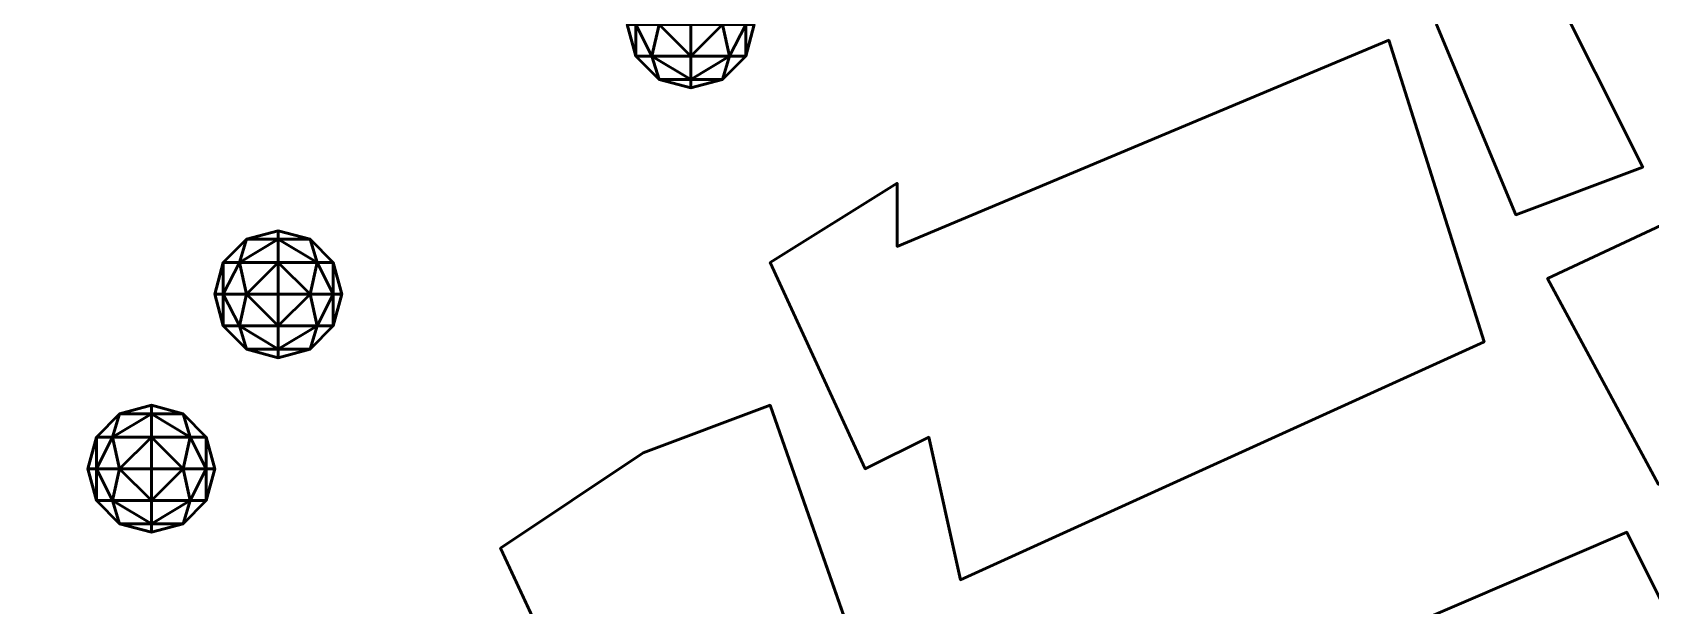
# Model space of a CAD drawing. Header units: metres. Extents: x -246 to 254, y -250 to 250.
# Drawn here: x -56.2 to -5.2, y 26.7 to 44.8 of the extents above; entities that cross this region are included whole.
import ezdxf

# ---------------------------------------------------------------- set-up
doc = ezdxf.new("R2010")
doc.units = ezdxf.units.M
doc.header["$LTSCALE"] = 5.08
doc.layers.add('一般', color=7, linetype='Continuous', lineweight=5)

# ---------------------------------------------------------------- blocks, each defined once
blk = doc.blocks.new('市街地地図 (3D)')
at = {"layer": '一般', "color": 31, "linetype": 'Continuous', "lineweight": 50}
for points, invisible_edges in [([(-38.5, 80.5, 6), (-36, 74.5, 6), (-32, 76, 6), (-35, 82, 6)], 8), ([(-38.5, 80.5), (-36, 74.5), (-32, 76), (-35, 82)], 8), ([(-37, 70.5, 30), (-40, 80, 30), (-55.5, 73.5, 30), (-37, 70.5, 30)], 12), ([(-37, 70.5), (-40, 80), (-55.5, 73.5), (-37, 70.5)], 12), ([(-35, 72.5, 6), (-31.5, 66, 6), (-24.5, 70, 6), (-27.5, 76, 6)], 8), ([(-35, 72.5), (-31.5, 66), (-24.5, 70), (-27.5, 76)], 8), ([(-55.5, 73.5, 30), (-55.5, 75.5, 30), (-59.5, 73, 30), (-55.5, 73.5, 30)], 12), ([(-55.5, 73.5), (-55.5, 75.5), (-59.5, 73), (-55.5, 73.5)], 12), ([(-55.5, 73.5, 30), (-59.5, 73, 30), (-56.5, 66.5, 30), (-55.5, 73.5, 30)], 13), ([(-55.5, 73.5), (-59.5, 73), (-56.5, 66.5), (-55.5, 73.5)], 13), ([(-55.5, 73.5, 30), (-56.5, 66.5, 30), (-54.5, 67.5, 30), (-55.5, 73.5, 30)], 13), ([(-55.5, 73.5), (-56.5, 66.5), (-54.5, 67.5), (-55.5, 73.5)], 13), ([(-55.5, 73.5, 30), (-54.5, 67.5, 30), (-53.5, 63, 30), (-55.5, 73.5, 30)], 13), ([(-55.5, 73.5, 30), (-53.5, 63, 30), (-37, 70.5, 30), (-55.5, 73.5, 30)], 13), ([(-55.5, 73.5), (-54.5, 67.5), (-53.5, 63), (-55.5, 73.5)], 13), ([(-55.5, 73.5), (-53.5, 63), (-37, 70.5), (-55.5, 73.5)], 13), ([(-60, 59, 6), (-63.5, 67, 6), (-59.5, 68.5, 6), (-60, 59, 6)], 13), ([(-60, 59), (-63.5, 67), (-59.5, 68.5), (-60, 59)], 13), ([(-59.5, 68.5, 6), (-56, 58.5, 6), (-60, 59, 6), (-59.5, 68.5, 6)], 14), ([(-59.5, 68.5), (-56, 58.5), (-60, 59), (-59.5, 68.5)], 14), ([(-60, 59, 6), (-68, 64, 6), (-63.5, 67, 6), (-60, 59, 6)], 13), ([(-60, 59), (-68, 64), (-63.5, 67), (-60, 59)], 13), ([(-32.5, 64.5, 6), (-33.5, 55, 6), (-39.5, 61.5, 6), (-32.5, 64.5, 6)], 11), ([(-32.5, 64.5), (-33.5, 55), (-39.5, 61.5), (-32.5, 64.5)], 11), ([(-32.5, 64.5, 6), (-27.5, 54.5, 6), (-33.5, 55, 6), (-32.5, 64.5, 6)], 14), ([(-32.5, 64.5), (-27.5, 54.5), (-33.5, 55), (-32.5, 64.5)], 14), ([(-60, 59, 6), (-64.5, 56.5, 6), (-68, 64, 6), (-60, 59, 6)], 12), ([(-60, 59), (-64.5, 56.5), (-68, 64), (-60, 59)], 12)]:
    blk.add_3dface(points, dxfattribs=dict(at, invisible_edges=invisible_edges))
for points in [[(-32, 76), (-32, 76, 6), (-35, 82, 6), (-35, 82)], [(-38.5, 80.5), (-38.5, 80.5, 6), (-36, 74.5, 6), (-36, 74.5)], [(-40, 80), (-40, 80, 30), (-55.5, 73.5, 30), (-55.5, 73.5)], [(-37, 70.5), (-37, 70.5, 30), (-40, 80, 30), (-40, 80)], [(-36, 74.5), (-36, 74.5, 6), (-32, 76, 6), (-32, 76)], [(-27.5, 76), (-27.5, 76, 6), (-35, 72.5, 6), (-35, 72.5)], [(-55.5, 75.5), (-55.5, 75.5, 30), (-59.5, 73, 30), (-59.5, 73)], [(-55.5, 73.5), (-55.5, 73.5, 30), (-55.5, 75.5, 30), (-55.5, 75.5)], [(-59.5, 73), (-59.5, 73, 30), (-56.5, 66.5, 30), (-56.5, 66.5)], [(-35, 72.5), (-35, 72.5, 6), (-31.5, 66, 6), (-31.5, 66)], [(-53.5, 63), (-53.5, 63, 30), (-37, 70.5, 30), (-37, 70.5)], [(-59.5, 68.5), (-59.5, 68.5, 6), (-63.5, 67, 6), (-63.5, 67)], [(-56, 58.5), (-56, 58.5, 6), (-59.5, 68.5, 6), (-59.5, 68.5)], [(-56.5, 66.5), (-56.5, 66.5, 30), (-54.5, 67.5, 30), (-54.5, 67.5)], [(-54.5, 67.5), (-54.5, 67.5, 30), (-53.5, 63, 30), (-53.5, 63)], [(-63.5, 67), (-63.5, 67, 6), (-68, 64, 6), (-68, 64)], [(-32.5, 64.5), (-32.5, 64.5, 6), (-39.5, 61.5, 6), (-39.5, 61.5)], [(-27.5, 54.5), (-27.5, 54.5, 6), (-32.5, 64.5, 6), (-32.5, 64.5)], [(-68, 64), (-68, 64, 6), (-64.5, 56.5, 6), (-64.5, 56.5)]]:
    blk.add_3dface(points, dxfattribs=at)
blk = doc.blocks.new('アーケイド (3D)')
at = {"layer": '一般', "color": 1}
blk.add_blockref('市街地地図 (3D)', (0, 0), dxfattribs=at)
blk = doc.blocks.new('NW4 (3D)')
at = {"layer": '一般', "color": 7, "linetype": 'Continuous', "lineweight": 50}
for points in [[(-63.732, 80.5, -1), (-63.732, 79.5), (-64, 80.5)], [(-64, 80.5), (-63.732, 79.5), (-63.732, 80.5, 1)], [(-63, 80.5, -1.732), (-63.225, 79.5, -1.225), (-63.732, 80.5, -1)], [(-63.225, 79.5, -1.225), (-63.732, 79.5), (-63.732, 80.5, -1)], [(-63.732, 79.5), (-63.225, 79.5, 1.225), (-63.732, 80.5, 1)], [(-63.732, 80.5, 1), (-63.225, 79.5, 1.225), (-63, 80.5, 1.732)], [(-62, 79.5, -1.732), (-63.225, 79.5, -1.225), (-63, 80.5, -1.732)], [(-63.225, 79.5, 1.225), (-62, 79.5, 1.732), (-63, 80.5, 1.732)], [(-62, 80.5, -2), (-62, 79.5, -1.732), (-63, 80.5, -1.732)], [(-63, 80.5, 1.732), (-62, 79.5, 1.732), (-62, 80.5, 2)], [(-62, 80.5, 2), (-62, 79.5, 1.732), (-61, 80.5, 1.732)], [(-62, 79.5, 1.732), (-60.775, 79.5, 1.225), (-61, 80.5, 1.732)], [(-60.775, 79.5, -1.225), (-62, 79.5, -1.732), (-61, 80.5, -1.732)], [(-61, 80.5, -1.732), (-62, 79.5, -1.732), (-62, 80.5, -2)], [(-61, 80.5, 1.732), (-60.775, 79.5, 1.225), (-60.268, 80.5, 1)], [(-60.268, 80.5, -1), (-60.775, 79.5, -1.225), (-61, 80.5, -1.732)], [(-60.775, 79.5, 1.225), (-60.268, 79.5), (-60.268, 80.5, 1)], [(-60.268, 79.5), (-60.775, 79.5, -1.225), (-60.268, 80.5, -1)], [(-60.268, 80.5, 1), (-60.268, 79.5), (-60, 80.5)], [(-60, 80.5), (-60.268, 79.5), (-60.268, 80.5, -1)], [(-63.225, 79.5, -1.225), (-63, 78.768), (-63.732, 79.5)], [(-63.732, 79.5), (-63, 78.768), (-63.225, 79.5, 1.225)], [(-62, 79.5, -1.732), (-62, 78.768, -1), (-63.225, 79.5, -1.225)], [(-62, 78.768, -1), (-63, 78.768), (-63.225, 79.5, -1.225)], [(-63, 78.768), (-62, 78.768, 1), (-63.225, 79.5, 1.225)], [(-63.225, 79.5, 1.225), (-62, 78.768, 1), (-62, 79.5, 1.732)], [(-62, 79.5, 1.732), (-62, 78.768, 1), (-60.775, 79.5, 1.225)], [(-62, 78.768, 1), (-61, 78.768), (-60.775, 79.5, 1.225)], [(-61, 78.768), (-62, 78.768, -1), (-60.775, 79.5, -1.225)], [(-60.775, 79.5, -1.225), (-62, 78.768, -1), (-62, 79.5, -1.732)], [(-60.775, 79.5, 1.225), (-61, 78.768), (-60.268, 79.5)], [(-60.268, 79.5), (-61, 78.768), (-60.775, 79.5, -1.225)], [(-62, 78.768, -1), (-62, 78.5), (-63, 78.768)], [(-63, 78.768), (-62, 78.5), (-62, 78.768, 1)], [(-62, 78.768, 1), (-62, 78.5), (-61, 78.768)], [(-61, 78.768), (-62, 78.5), (-62, 78.768, -1)]]:
    blk.add_3dface(points, dxfattribs=at)
at = {"layer": '一般', "color": 4, "linetype": 'Continuous', "lineweight": 50}
for points in [[(-75, 73.732, -1), (-76, 73.732), (-75, 74)], [(-76, 73.732), (-75, 73.732, 1), (-75, 74)], [(-75, 73.732, 1), (-74, 73.732), (-75, 74)], [(-74, 73.732), (-75, 73.732, -1), (-75, 74)], [(-76.225, 73, -1.225), (-76.732, 73), (-76, 73.732)], [(-76.732, 73), (-76.225, 73, 1.225), (-76, 73.732)], [(-75, 73, -1.732), (-76.225, 73, -1.225), (-75, 73.732, -1)], [(-75, 73.732, -1), (-76.225, 73, -1.225), (-76, 73.732)], [(-76, 73.732), (-76.225, 73, 1.225), (-75, 73.732, 1)], [(-76.225, 73, 1.225), (-75, 73, 1.732), (-75, 73.732, 1)], [(-75, 73, 1.732), (-73.775, 73, 1.225), (-75, 73.732, 1)], [(-75, 73.732, 1), (-73.775, 73, 1.225), (-74, 73.732)], [(-74, 73.732), (-73.775, 73, -1.225), (-75, 73.732, -1)], [(-73.775, 73, -1.225), (-75, 73, -1.732), (-75, 73.732, -1)], [(-73.775, 73, 1.225), (-73.268, 73), (-74, 73.732)], [(-73.268, 73), (-73.775, 73, -1.225), (-74, 73.732)], [(-76.732, 72, -1), (-77, 72), (-76.732, 73)], [(-77, 72), (-76.732, 72, 1), (-76.732, 73)], [(-76, 72, -1.732), (-76.732, 72, -1), (-76.225, 73, -1.225)], [(-76.225, 73, -1.225), (-76.732, 72, -1), (-76.732, 73)], [(-76.732, 73), (-76.732, 72, 1), (-76.225, 73, 1.225)], [(-76.732, 72, 1), (-76, 72, 1.732), (-76.225, 73, 1.225)], [(-75, 73, -1.732), (-76, 72, -1.732), (-76.225, 73, -1.225)], [(-76.225, 73, 1.225), (-76, 72, 1.732), (-75, 73, 1.732)], [(-75, 72, -2), (-76, 72, -1.732), (-75, 73, -1.732)], [(-76, 72, 1.732), (-75, 72, 2), (-75, 73, 1.732)], [(-75, 72, 2), (-74, 72, 1.732), (-75, 73, 1.732)], [(-75, 73, 1.732), (-74, 72, 1.732), (-73.775, 73, 1.225)], [(-73.775, 73, -1.225), (-74, 72, -1.732), (-75, 73, -1.732)], [(-74, 72, -1.732), (-75, 72, -2), (-75, 73, -1.732)], [(-74, 72, 1.732), (-73.268, 72, 1), (-73.775, 73, 1.225)], [(-73.268, 72, -1), (-74, 72, -1.732), (-73.775, 73, -1.225)], [(-73.775, 73, 1.225), (-73.268, 72, 1), (-73.268, 73)], [(-73.268, 73), (-73.268, 72, -1), (-73.775, 73, -1.225)], [(-73.268, 72, 1), (-73, 72), (-73.268, 73)], [(-73, 72), (-73.268, 72, -1), (-73.268, 73)], [(-76.732, 72, -1), (-76.732, 71), (-77, 72)], [(-77, 72), (-76.732, 71), (-76.732, 72, 1)], [(-76, 72, -1.732), (-76.225, 71, -1.225), (-76.732, 72, -1)], [(-76.225, 71, -1.225), (-76.732, 71), (-76.732, 72, -1)], [(-76.732, 71), (-76.225, 71, 1.225), (-76.732, 72, 1)], [(-76.732, 72, 1), (-76.225, 71, 1.225), (-76, 72, 1.732)], [(-75, 71, -1.732), (-76.225, 71, -1.225), (-76, 72, -1.732)], [(-76.225, 71, 1.225), (-75, 71, 1.732), (-76, 72, 1.732)], [(-75, 72, -2), (-75, 71, -1.732), (-76, 72, -1.732)], [(-76, 72, 1.732), (-75, 71, 1.732), (-75, 72, 2)], [(-75, 72, 2), (-75, 71, 1.732), (-74, 72, 1.732)], [(-75, 71, 1.732), (-73.775, 71, 1.225), (-74, 72, 1.732)], [(-73.775, 71, -1.225), (-75, 71, -1.732), (-74, 72, -1.732)], [(-74, 72, -1.732), (-75, 71, -1.732), (-75, 72, -2)], [(-74, 72, 1.732), (-73.775, 71, 1.225), (-73.268, 72, 1)], [(-73.268, 72, -1), (-73.775, 71, -1.225), (-74, 72, -1.732)], [(-73.775, 71, 1.225), (-73.268, 71), (-73.268, 72, 1)], [(-73.268, 71), (-73.775, 71, -1.225), (-73.268, 72, -1)], [(-73.268, 72, 1), (-73.268, 71), (-73, 72)], [(-73, 72), (-73.268, 71), (-73.268, 72, -1)], [(-76.225, 71, -1.225), (-76, 70.268), (-76.732, 71)], [(-76.732, 71), (-76, 70.268), (-76.225, 71, 1.225)], [(-75, 71, -1.732), (-75, 70.268, -1), (-76.225, 71, -1.225)], [(-75, 70.268, -1), (-76, 70.268), (-76.225, 71, -1.225)], [(-76, 70.268), (-75, 70.268, 1), (-76.225, 71, 1.225)], [(-76.225, 71, 1.225), (-75, 70.268, 1), (-75, 71, 1.732)], [(-75, 71, 1.732), (-75, 70.268, 1), (-73.775, 71, 1.225)], [(-75, 70.268, 1), (-74, 70.268), (-73.775, 71, 1.225)], [(-74, 70.268), (-75, 70.268, -1), (-73.775, 71, -1.225)], [(-73.775, 71, -1.225), (-75, 70.268, -1), (-75, 71, -1.732)], [(-73.775, 71, 1.225), (-74, 70.268), (-73.268, 71)], [(-73.268, 71), (-74, 70.268), (-73.775, 71, -1.225)], [(-75, 70.268, -1), (-75, 70), (-76, 70.268)], [(-76, 70.268), (-75, 70), (-75, 70.268, 1)], [(-75, 70.268, 1), (-75, 70), (-74, 70.268)], [(-74, 70.268), (-75, 70), (-75, 70.268, -1)]]:
    blk.add_3dface(points, dxfattribs=at)
at = {"layer": '一般', "color": 254, "linetype": 'Continuous', "lineweight": 50}
for points in [[(-79, 68.232, -1), (-80, 68.232), (-79, 68.5)], [(-80, 68.232), (-79, 68.232, 1), (-79, 68.5)], [(-79, 68.232, 1), (-78, 68.232), (-79, 68.5)], [(-78, 68.232), (-79, 68.232, -1), (-79, 68.5)], [(-80.225, 67.5, -1.225), (-80.732, 67.5), (-80, 68.232)], [(-80.732, 67.5), (-80.225, 67.5, 1.225), (-80, 68.232)], [(-79, 67.5, -1.732), (-80.225, 67.5, -1.225), (-79, 68.232, -1)], [(-79, 68.232, -1), (-80.225, 67.5, -1.225), (-80, 68.232)], [(-80, 68.232), (-80.225, 67.5, 1.225), (-79, 68.232, 1)], [(-80.225, 67.5, 1.225), (-79, 67.5, 1.732), (-79, 68.232, 1)], [(-79, 67.5, 1.732), (-77.775, 67.5, 1.225), (-79, 68.232, 1)], [(-79, 68.232, 1), (-77.775, 67.5, 1.225), (-78, 68.232)], [(-78, 68.232), (-77.775, 67.5, -1.225), (-79, 68.232, -1)], [(-77.775, 67.5, -1.225), (-79, 67.5, -1.732), (-79, 68.232, -1)], [(-77.775, 67.5, 1.225), (-77.268, 67.5), (-78, 68.232)], [(-77.268, 67.5), (-77.775, 67.5, -1.225), (-78, 68.232)], [(-80.732, 66.5, -1), (-81, 66.5), (-80.732, 67.5)], [(-81, 66.5), (-80.732, 66.5, 1), (-80.732, 67.5)], [(-80, 66.5, -1.732), (-80.732, 66.5, -1), (-80.225, 67.5, -1.225)], [(-80.225, 67.5, -1.225), (-80.732, 66.5, -1), (-80.732, 67.5)], [(-80.732, 67.5), (-80.732, 66.5, 1), (-80.225, 67.5, 1.225)], [(-80.732, 66.5, 1), (-80, 66.5, 1.732), (-80.225, 67.5, 1.225)], [(-79, 67.5, -1.732), (-80, 66.5, -1.732), (-80.225, 67.5, -1.225)], [(-80.225, 67.5, 1.225), (-80, 66.5, 1.732), (-79, 67.5, 1.732)], [(-79, 66.5, -2), (-80, 66.5, -1.732), (-79, 67.5, -1.732)], [(-80, 66.5, 1.732), (-79, 66.5, 2), (-79, 67.5, 1.732)], [(-79, 66.5, 2), (-78, 66.5, 1.732), (-79, 67.5, 1.732)], [(-79, 67.5, 1.732), (-78, 66.5, 1.732), (-77.775, 67.5, 1.225)], [(-77.775, 67.5, -1.225), (-78, 66.5, -1.732), (-79, 67.5, -1.732)], [(-78, 66.5, -1.732), (-79, 66.5, -2), (-79, 67.5, -1.732)], [(-78, 66.5, 1.732), (-77.268, 66.5, 1), (-77.775, 67.5, 1.225)], [(-77.268, 66.5, -1), (-78, 66.5, -1.732), (-77.775, 67.5, -1.225)], [(-77.775, 67.5, 1.225), (-77.268, 66.5, 1), (-77.268, 67.5)], [(-77.268, 67.5), (-77.268, 66.5, -1), (-77.775, 67.5, -1.225)], [(-77.268, 66.5, 1), (-77, 66.5), (-77.268, 67.5)], [(-77, 66.5), (-77.268, 66.5, -1), (-77.268, 67.5)], [(-80.732, 66.5, -1), (-80.732, 65.5), (-81, 66.5)], [(-81, 66.5), (-80.732, 65.5), (-80.732, 66.5, 1)], [(-80, 66.5, -1.732), (-80.225, 65.5, -1.225), (-80.732, 66.5, -1)], [(-80.225, 65.5, -1.225), (-80.732, 65.5), (-80.732, 66.5, -1)], [(-80.732, 65.5), (-80.225, 65.5, 1.225), (-80.732, 66.5, 1)], [(-80.732, 66.5, 1), (-80.225, 65.5, 1.225), (-80, 66.5, 1.732)], [(-79, 65.5, -1.732), (-80.225, 65.5, -1.225), (-80, 66.5, -1.732)], [(-80.225, 65.5, 1.225), (-79, 65.5, 1.732), (-80, 66.5, 1.732)], [(-79, 66.5, -2), (-79, 65.5, -1.732), (-80, 66.5, -1.732)], [(-80, 66.5, 1.732), (-79, 65.5, 1.732), (-79, 66.5, 2)], [(-79, 66.5, 2), (-79, 65.5, 1.732), (-78, 66.5, 1.732)], [(-79, 65.5, 1.732), (-77.775, 65.5, 1.225), (-78, 66.5, 1.732)], [(-77.775, 65.5, -1.225), (-79, 65.5, -1.732), (-78, 66.5, -1.732)], [(-78, 66.5, -1.732), (-79, 65.5, -1.732), (-79, 66.5, -2)], [(-78, 66.5, 1.732), (-77.775, 65.5, 1.225), (-77.268, 66.5, 1)], [(-77.268, 66.5, -1), (-77.775, 65.5, -1.225), (-78, 66.5, -1.732)], [(-77.775, 65.5, 1.225), (-77.268, 65.5), (-77.268, 66.5, 1)], [(-77.268, 65.5), (-77.775, 65.5, -1.225), (-77.268, 66.5, -1)], [(-77.268, 66.5, 1), (-77.268, 65.5), (-77, 66.5)], [(-77, 66.5), (-77.268, 65.5), (-77.268, 66.5, -1)], [(-80.225, 65.5, -1.225), (-80, 64.768), (-80.732, 65.5)], [(-80.732, 65.5), (-80, 64.768), (-80.225, 65.5, 1.225)], [(-79, 65.5, -1.732), (-79, 64.768, -1), (-80.225, 65.5, -1.225)], [(-79, 64.768, -1), (-80, 64.768), (-80.225, 65.5, -1.225)], [(-80, 64.768), (-79, 64.768, 1), (-80.225, 65.5, 1.225)], [(-80.225, 65.5, 1.225), (-79, 64.768, 1), (-79, 65.5, 1.732)], [(-79, 65.5, 1.732), (-79, 64.768, 1), (-77.775, 65.5, 1.225)], [(-79, 64.768, 1), (-78, 64.768), (-77.775, 65.5, 1.225)], [(-78, 64.768), (-79, 64.768, -1), (-77.775, 65.5, -1.225)], [(-77.775, 65.5, -1.225), (-79, 64.768, -1), (-79, 65.5, -1.732)], [(-77.775, 65.5, 1.225), (-78, 64.768), (-77.268, 65.5)], [(-77.268, 65.5), (-78, 64.768), (-77.775, 65.5, -1.225)], [(-79, 64.768, -1), (-79, 64.5), (-80, 64.768)], [(-80, 64.768), (-79, 64.5), (-79, 64.768, 1)], [(-79, 64.768, 1), (-79, 64.5), (-78, 64.768)], [(-78, 64.768), (-79, 64.5), (-79, 64.768, -1)]]:
    blk.add_3dface(points, dxfattribs=at)
blk = doc.blocks.new('敷地 (3D)')
at = {"layer": '一般', "color": 19, "linetype": 'Continuous', "lineweight": 50}
for points in [[(-272.5, 285.5, 0.1), (227.5, 285.5, 0.1), (227.5, -214.5, 0.1), (-272.5, -214.5, 0.1)], [(-272.5, 285.5), (227.5, 285.5), (227.5, -214.5), (-272.5, -214.5)]]:
    blk.add_3dface(points, dxfattribs=at)
blk = doc.blocks.new('高層建築・集合住宅 (3D)')
at = {"layer": '一般', "color": 7}
for name, p in [('敷地 (3D)', (0, 0)), ('アーケイド (3D)', (0, 0, 2.4)), ('市街地地図 (3D)', (0, 0)), ('NW4 (3D)', (0, 0, 2))]:
    blk.add_blockref(name, p, dxfattribs=at)
at = {"layer": '一般', "color": 1}
for name, p in [('アーケイド (3D)', (0, 0, 2.4)), ('市街地地図 (3D)', (0, 0)), ('アーケイド (3D)', (0, 0, 2.4)), ('市街地地図 (3D)', (0, 0))]:
    blk.add_blockref(name, p, dxfattribs=at)
at = {"layer": '一般', "color": 31}
for name, p in [('アーケイド (3D)', (0, 0, 2.4)), ('市街地地図 (3D)', (0, 0))]:
    blk.add_blockref(name, p, dxfattribs=at)

msp = doc.modelspace()

# ---------------------------------------------------------------- block references
at = {"layer": '一般', "color": 7}
for name, p in [('高層建築・集合住宅 (3D)', (26.5, -35.5)), ('アーケイド (3D)', (26.5, -35.5, 2.4)), ('市街地地図 (3D)', (26.5, -35.5))]:
    msp.add_blockref(name, p, dxfattribs=at)

doc.saveas('drawing.dxf')
